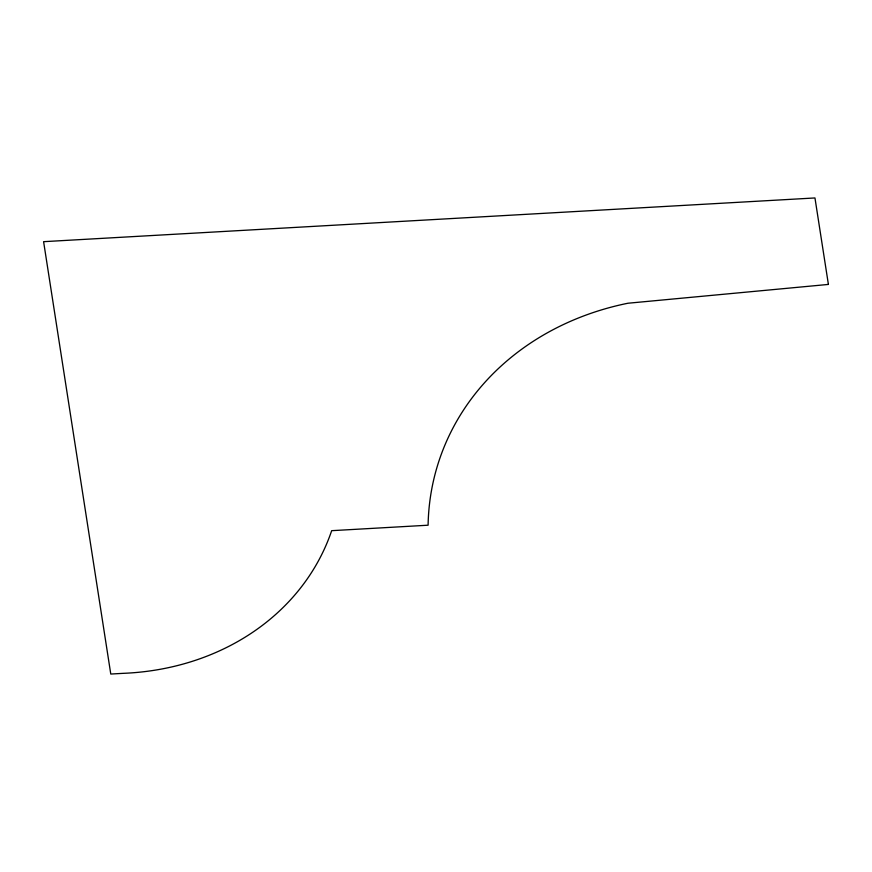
<?xml version="1.0" encoding="UTF-8"?>
<svg xmlns="http://www.w3.org/2000/svg" width="872" height="872" viewBox="0 0 872 872"><rect width="100%" height="100%" fill="white"/><g stroke="black" fill="none" stroke-linecap="round" stroke-linejoin="round"><path stroke-width="1.31" d="M828.4 284.425L627.938 303.238A284.545 247.648 16.4 0 0 428.098 525.206L331.676 530.677A250.853 218.327 16.4 0 1 123.061 673.348L110.777 674.045L43.6 241.675L814.96 197.955L828.4 284.425"/></g></svg>
